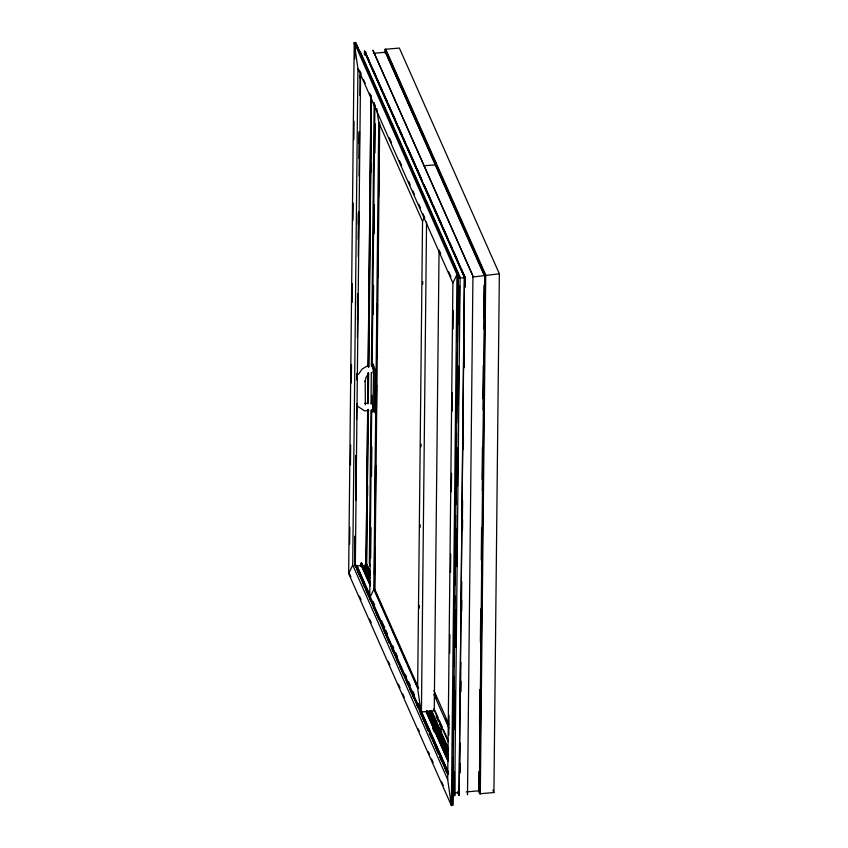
<?xml version="1.0" encoding="UTF-8"?>
<svg xmlns="http://www.w3.org/2000/svg" width="848" height="848" viewBox="0 0 848 848"><rect width="100%" height="100%" fill="white"/><g stroke="black" fill="none" stroke-linecap="round" stroke-linejoin="round"><path stroke-width="1.27" d="M348.645 573.608L354.21 42.517L456.955 274.508L451.401 805.6L348.645 573.608L352.715 565.097L357.92 68.582L354.21 42.517M349.62 544.236L349.8 527.053M350.447 464.927L350.648 445.094M351.305 382.957L351.496 364.449M352.153 302.323L352.344 283.815M353.012 220.353L353.181 203.17M353.849 139.719L354.04 121.211M354.697 59.074L354.867 43.216M354.888 548.656L355.005 536.731M355.725 467.884L355.853 455.97M356.658 379.183L356.711 373.883M357.432 305.036L357.549 294.447M358.28 224.275L358.407 212.36M359.128 143.513L359.255 131.599M354.888 563.432L355.121 535.904M355.736 482.724L356.012 456.266M356.754 379.639L356.87 374.233M357.443 319.982L357.718 293.525M358.28 239.274L358.503 212.784M359.128 158.565L359.351 132.012M359.976 77.857L359.997 75.218M355.354 536.021L354.856 566.082M355.736 500.299L356.202 455.312M356.573 419.59L356.743 403.712M356.997 379.893L356.987 373.862M357.432 337.557L357.898 293.885M358.28 256.838L358.757 211.852M359.128 176.13L359.52 131.578M359.976 95.421L360.124 74.645M360.601 72.324L355.323 565.107L447.309 772.793M364.481 55.035L364.523 51.06L464.492 276.777L459.065 795.519L457.454 791.905M364.598 54.452L364.523 51.06M365.149 54.41L365.17 51.76L369.463 61.448M365.689 54.357L365.721 51.717M360.665 566.517L360.686 563.56L361.513 562.998L370.099 581.611M362.032 565.415L362.054 563.443M366.877 564.757L365.785 564.355L365.774 566.082L370.046 575.728M367.65 410.326L366.029 565.128L367.767 409.987M367.714 403.712L368.043 373.279M368.106 366.665L370.947 95.432M367.841 403.362L368.159 372.908M368.223 366.294L371.042 97.52M368.117 409.351L366.421 564.863L366.771 564.132L370.237 572.612M368.106 403.341L368.424 372.887M368.562 367.014L371.371 98.41M370.364 572.4L366.612 563.92L368.223 410.326M368.286 403.712L368.604 373.258M368.827 366.983L371.488 97.859M367.566 496.26L367.619 485.883M368.35 415.7L368.403 410.4M369.209 333.593L369.304 324.328M370.057 252.821L370.152 243.546M370.958 172.102L371 162.774M370.936 410.072L369.336 563.687L370.406 566.104M370.989 403.871L371.318 372.378M371.403 366.4L374.148 102.894M369.739 596.663L371.689 409.923M371.763 403.298L371.848 395.348M372.177 363.569L374.88 105.311M370.682 558.207L371 527.742M371.541 476.099L371.848 446.96M373.237 314.523L373.544 285.384M374.085 233.73L374.392 204.591M374.933 152.937L375.229 123.808M375.219 413.082L375.251 410.443M374.392 574.626L374.678 546.875M375.229 494.013L375.41 465.637M376.088 412.075L376.247 384.992M376.936 331.451L377.222 303.701M377.784 250.838L378.07 223.077M378.643 168.9L378.802 141.722M378.25 598.328L374.509 589.879L374.954 547.575M375.229 521.128L375.812 465.605M376.088 439.158L376.66 384.95M376.936 358.513L377.508 304.305M377.784 277.868L378.346 223.66M378.621 197.213L379.204 141.69M379.681 123.723L374.805 589.275L418.594 688.152L417.64 688.226L373.851 589.349L378.738 122.483L376.766 108.629M385.172 53.244L385.215 49.279L399.376 48.071L499.355 273.787L493.918 792.53L479.767 793.76L478.696 791.343M379.692 122.398L378.738 122.483L422.537 221.36L417.64 688.226L421.043 712.15M419.315 608.069L419.336 605.43M420.152 527.424L420.184 524.785M421 446.779L421.032 444.14M422.707 284.165L422.728 281.515M421.414 713.348L426.565 221.996M421.944 714.62L421.371 710.529M436.031 165.265L436.052 162.774L435.49 164.819L423.714 165.805M429.332 711.493L430.943 713.857L430.964 711.143M421.975 711.907L434.24 710.857L439.063 250.096L440.716 253.743M451.401 805.6L447.691 779.535L452.896 283.02L357.92 68.582M448.815 735.237L449.016 715.394M449.673 653.204L449.864 634.686M450.521 572.495L450.712 553.967M451.359 491.787L451.56 473.258M452.207 411.068L452.397 392.55M453.065 329.035L453.256 310.516M453.15 757.147L452.758 805.483L458.323 274.392L355.577 42.4L458.206 274.635L457.496 342.051M453.267 746.569L453.998 676.513M454.104 665.934L454.846 595.868M454.952 585.29L455.683 515.224M455.8 504.655L456.542 433.264M456.659 422.686L457.39 352.63M454.104 789.901L454.284 772.687M454.952 709.119L455.153 690.59M455.8 628.347L455.991 609.807M456.648 547.575L456.839 529.035M457.496 466.803L457.687 448.263M458.344 386.02L458.545 366.156M459.203 303.923L459.383 286.709M360.453 53.413L360.167 51.431L460.135 277.148L454.708 795.89L454.507 771.744M454.941 729.397L455.344 691.014M455.8 647.342L456.192 610.284M456.648 566.623L457.051 528.24M457.496 485.893L457.899 447.511M458.344 405.164L458.747 366.792M459.192 324.445L459.584 286.062M459.065 795.519L464.375 277.02L364.629 51.802M459.722 773.546L460.04 743.092M460.581 691.449L460.888 662.309M461.429 610.666L461.736 581.537M462.277 529.894L462.584 500.765M463.125 449.122L463.421 419.983M463.983 367.014L464.291 337.886M464.81 287.567L464.927 276.978L461.174 268.498M459.934 772.602L460.029 763.338M460.782 691.873L460.888 681.283M461.63 611.154L461.736 600.564M462.489 529.099L462.584 519.835M463.337 448.369L463.432 439.105M464.174 367.65L464.269 358.386M465.022 286.921L465.117 277.656L458.694 263.145M472.94 276.056L372.972 50.339L472.94 276.056L467.502 794.799L467.396 794.057M479.025 771.563L479.237 790.039L479.427 771.5M479.544 722.644L479.883 689.594M480.381 641.989L480.731 608.938M481.24 560.019L481.579 528.283M482.088 479.364L482.417 447.638M482.936 398.719L483.275 365.668M483.784 318.064L484.123 285.013M479.82 734.421L480.286 689.392M480.668 653.638L481.123 609.935M481.526 571.531L481.982 527.838M482.364 490.759L482.83 447.055M483.212 409.976L483.667 366.272M484.06 329.194L484.515 285.5M479.343 790.781L484.727 275.982L385.639 52.258L385.215 49.279L485.194 275.017L479.767 793.76L479.343 790.781L466.262 791.894M479.226 791.279L480.307 793.707L485.734 274.943L385.755 49.226M422.537 221.36L424.594 217.035M371.403 364.502L371.7 363.898L373.629 369.516L372.897 412.117L372.06 410.241M372.77 364.386L373.056 363.781L374.986 369.399L374.254 412.001M373.025 373.205L373.332 370.131L371.965 365.753M452.896 283.02L456.955 274.508M460.135 277.148L459.669 278.123L464.757 277.688M464.927 276.978L464.577 277.699L365.488 53.996L365.17 51.76M367.173 568.16L367.576 567.312M370.237 596.907L373.851 589.349L374.805 589.275L374.509 589.879M371.286 403.404L371.572 402.8L372.685 405.333L372.632 410.262M358.524 374.286L362.043 369.113L366.898 366.188M368.138 374.222L365.997 377.402L365.106 381.515L365.191 380.89L365.361 404.846M355.153 565.754L356.255 565.171L448.136 772.613M373.873 53.254L385.639 52.258M499.355 273.787L472.961 276.989M354.506 565.181L355.439 564.863L448.263 774.457M357.315 565.87L360.58 565.595M454.284 792.912L459.362 792.477M364.82 403.341L367.269 403.171M368.763 410.591L364.619 410.877L357.739 406.383M385.745 53L484.611 276.225M372.145 67.501L379.65 84.45M380.731 86.878L387.165 101.4M388.236 103.827L389.847 107.452M390.917 109.88L395.74 120.776M398.422 126.829L405.927 143.778M407.008 146.206L416.124 166.791M417.195 169.208L422.018 180.105M424.7 186.157L432.215 203.117M433.286 205.534L442.402 226.119M443.472 228.536L448.295 239.443M449.376 241.86L452.588 249.121M453.659 251.549L458.492 262.445M367.11 56.36L368.71 59.996M369.781 62.413L371.933 67.246M373.003 69.663L376.215 76.924M377.286 79.341L382.109 90.227M383.179 92.644L392.285 113.197M393.355 115.614L394.956 119.25M396.027 121.667L402.461 136.178M403.531 138.595L405.132 142.22M406.203 144.637L412.637 159.148M413.707 161.565L421.202 178.504M423.883 184.546L431.378 201.474M432.448 203.891L441.554 224.455M442.624 226.872L447.447 237.747M448.518 240.175L451.73 247.425M452.8 249.842L457.623 260.728M359.425 70.214L361.025 73.829M363.707 79.871L365.308 83.496M369.59 93.153L371.191 96.778M373.862 102.809L375.473 106.435M389.38 137.832L391.511 142.655M399.535 160.77L401.676 165.604M408.63 181.302L410.231 184.917M412.902 190.959L414.513 194.584M418.785 204.241L420.396 207.866M423.067 213.897L424.668 217.523M448.74 271.858L450.882 276.692M492.847 790.113L493.918 792.53M433.975 690.632L448.899 724.33M435.522 695.911L436.593 698.328M445.709 718.903L446.779 721.319M433.943 694.385L448.868 728.082M434.907 710.454L438.119 717.705M439.179 720.111L442.391 727.361M443.462 729.778L448.274 740.643M433.72 709.055L448.21 741.767M433.625 709.479L434.24 710.857M436.063 716.115L438.49 721.584M439.561 724.001L441.946 729.397M440.048 728.305L441.649 731.93M431.537 710.507L448.168 748.063M431.738 711.472L448.316 748.901M365.785 564.355L370.067 574.001M430.954 711.493L448.051 750.088M367.099 567.545L368.7 571.16M433.286 716.984L434.886 720.609M435.957 723.015L438.087 727.838M439.158 730.245L440.759 733.859M443.43 739.891L445.03 743.505M446.101 745.911L448.232 750.734M430.318 710.931L430.392 713.899L429.957 710.836M366.749 567.99L369.961 575.23M431.409 713.974L447.977 751.381M430.402 712.023L448.03 751.816M364.237 565.054L370.131 578.347M429.035 711.355L448.316 754.89M364.481 566.867L368.763 576.545M379.321 600.734L388.405 621.245M389.476 623.662L391.076 627.276M392.147 629.693L401.231 650.193M402.302 652.61L407.104 663.465M408.174 665.881L411.386 673.121M412.446 675.527L417.258 686.392M428.759 711.991L432.512 720.461M433.582 722.878L441.077 739.816M442.147 742.233L446.97 753.119M364.11 566.549L366.241 571.361M367.311 573.778L369.452 578.601M429.236 713.581L435.639 728.04M436.709 730.457L438.31 734.071M439.381 736.477L447.914 755.769M427.487 711.186L447.871 757.211M361.513 562.998L370.099 582.375M426.947 710.741L448.401 759.183M361.237 563.019L370.364 583.604M426.682 710.762L448.136 759.204M360.686 563.56L370.343 585.353M426.131 711.302L448.115 760.953M361.237 565.309L370.343 585.862M426.046 711.61L447.998 761.186M432.639 728.305L434.24 731.919M457.888 792.361L458.959 794.777M373.035 601.402L374.625 604.995M381.526 620.588L384.716 627.785M385.776 630.181L387.377 633.774M392.688 645.773L393.748 648.169M395.868 652.96L397.468 656.564M405.429 674.552L406.499 676.948M408.619 681.75L410.209 685.343M412.87 691.343L414.46 694.936M418.181 703.331L420.301 708.133M369.739 594.692L356.881 565.68L369.452 595.307M421.679 711.981L447.924 771.235M421.944 713.836L447.119 770.673M355.058 565.128L358.799 573.587M359.87 576.004L363.071 583.244M364.142 585.661L368.954 596.526M370.025 598.942L379.12 619.475M380.19 621.881L389.285 642.413M390.356 644.83L407.994 684.675M409.065 687.092L412.276 694.332M413.347 696.749L418.159 707.614M419.23 710.03L428.325 730.563M429.395 732.979L438.48 753.501M439.55 755.918L447.044 772.825M357.294 570.577L359.435 575.4M363.167 583.848L364.778 587.463M365.838 589.879L370.65 600.734M373.321 606.765L374.922 610.38M375.993 612.797L379.194 620.026M383.466 629.682L385.077 633.297M386.137 635.703L389.349 642.943M392.02 648.974L393.62 652.589M396.292 658.62L398.422 663.443M400.033 667.069L401.093 669.475M402.164 671.892L403.765 675.506M406.436 681.538L408.036 685.152M410.178 689.986L411.248 692.392M412.319 694.809L413.919 698.423M416.591 704.455L418.191 708.069M420.332 712.892L421.392 715.309M422.463 717.726L424.064 721.341M425.134 723.747L428.335 730.987M429.406 733.403L431.547 738.226M435.289 746.664L438.49 753.904M439.561 756.321L441.691 761.144M445.433 769.581L447.034 773.196M352.715 565.097L447.691 779.535M349.312 573.322L350.913 576.937M359.457 596.229L361.057 599.843M369.601 619.135L371.201 622.75M388.289 661.334L389.889 664.949M398.433 684.241L400.044 687.855M402.705 693.887L404.316 697.501M418.191 728.856L419.262 731.262M428.346 751.763L429.406 754.169M431.547 758.992L433.148 762.606M441.691 781.898L443.292 785.513M385.914 50.35L386.232 52.576M479.989 791.481L480.307 793.707M430.583 711.334L430.943 713.857"/></g></svg>
